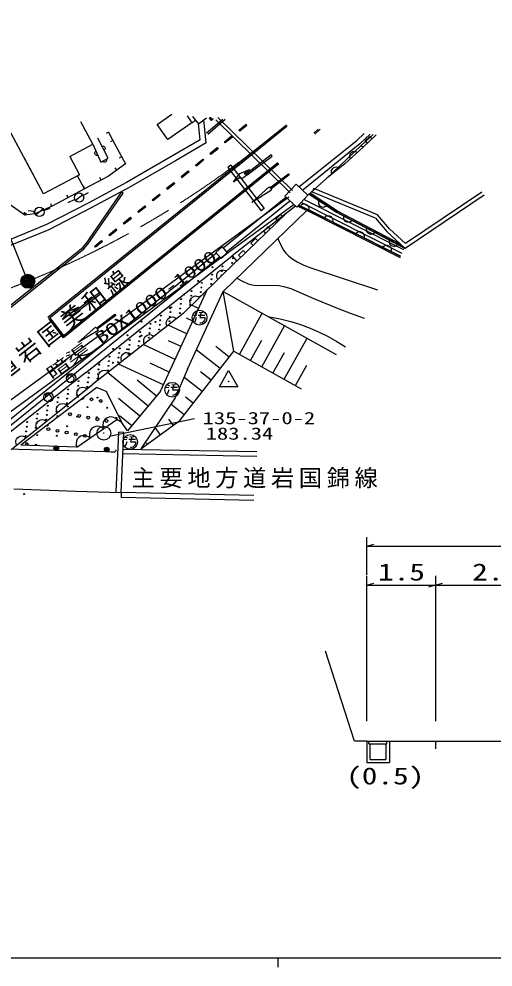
# Model space of a CAD drawing. Units: millimetres, scale not verified. Extents: x 40000 to 680000, y 20000 to 380000.
# Drawn here: x 240123 to 291167, y 204000 to 306002 of the extents above; entities that cross this region are included whole.
import ezdxf
from ezdxf.enums import TextEntityAlignment as Align

# ---------------------------------------------------------------- set-up
doc = ezdxf.new("R2010")
doc.units = ezdxf.units.MM
doc.header["$LTSCALE"] = 1000
doc.linetypes.add('CHAIN', pattern=[18.5, 12, -1.5, 3.5, -1.5])
for name, color, linetype, lineweight in [('M-BGD', 7, 'Continuous', 25), ('M-BMK', 2, 'CHAIN', 13), ('M-BMK-SRVR', 3, 'Continuous', 25), ('M-TTL-BAND', 7, 'Continuous', 25)]:
    doc.layers.add(name, color=color, linetype=linetype, lineweight=lineweight)
doc.styles.add('ＭＳ ゴシック', font='')
doc.styles.get('ＭＳ ゴシック').set_extended_font_data('MS Gothic')

# ---------------------------------------------------------------- blocks, each defined once
blk = doc.blocks.new('BUHIN2')
at = {"color": 3, "linetype": 'Continuous', "lineweight": 25}
for radius in [746, 22.5]:
    blk.add_circle((0, 0), radius, dxfattribs=at)
blk = doc.blocks.new('BUHIN3')
at = {"color": 7, "linetype": 'Continuous', "lineweight": 25}
for centre, radius in [((0, 0), 750), ((0, 0), 656), ((0, 0), 562), ((0, 0), 469), ((0, 0), 375), ((0, 0), 281), ((1, -4), 188), ((0, 0), 93.8)]:
    blk.add_circle(centre, radius, dxfattribs=at)
blk = doc.blocks.new('BUHIN4')
at = {"color": 7, "linetype": 'Continuous', "lineweight": 25}
blk.add_line((0, 0), (-97, 284), dxfattribs=at)
blk = doc.blocks.new('BUHIN5')
at = {"color": 7, "linetype": 'Continuous', "lineweight": 25}
blk.add_line((0, 0), (-230, -192), dxfattribs=at)
blk = doc.blocks.new('BUHIN7')
at = {"color": 7, "linetype": 'Continuous', "lineweight": 25}
blk.add_line((0, 0), (-193, 230), dxfattribs=at)
blk = doc.blocks.new('BUHIN9')
at = {"color": 7, "linetype": 'Continuous', "lineweight": 25}
blk.add_line((0, 0), (-173, 245), dxfattribs=at)
blk = doc.blocks.new('BUHIN10')
at = {"color": 7, "linetype": 'Continuous', "lineweight": 25}
blk.add_line((0, 0), (-230, -192), dxfattribs=at)
blk = doc.blocks.new('BUHIN11')
at = {"color": 7, "linetype": 'Continuous', "lineweight": 25}
blk.add_line((0, 0), (118, 276), dxfattribs=at)
blk = doc.blocks.new('BUHIN20')
at = {"color": 7, "linetype": 'Continuous', "lineweight": 25}
blk.add_lwpolyline([(-419, -497), (-500, -361), (-546, -220), (-576, -33), (-544, 127), (-480, 273), (-350, 427), (-217, 514), (-65, 573), (126, 578), (273, 556), (419, 497)], dxfattribs=at)
blk = doc.blocks.new('BUHIN21')
at = {"color": 7, "linetype": 'Continuous', "lineweight": 25}
blk.add_lwpolyline([(-415, -500), (-497, -365), (-545, -224), (-576, -38), (-545, 122), (-482, 269), (-353, 424), (-221, 513), (-70, 573), (121, 579), (269, 558), (415, 500)], dxfattribs=at)
blk = doc.blocks.new('BUHIN29')
at = {"color": 7, "linetype": 'Continuous', "lineweight": 25}
blk.add_lwpolyline([(43, -321), (93, -336), (142, -331), (193, -312), (241, -277), (304, -202), (341, -132), (350, -36), (326, 46), (262, 125), (73, 280), (-21, 332), (-93, 343), (-180, 320), (-253, 263), (-313, 190), (-353, 129), (-360, 86), (-357, 39), (-340, 5)], dxfattribs=at)
blk.add_circle((0, 0), 498, dxfattribs=at)
blk = doc.blocks.new('BUHIN31')
at = {"color": 7, "linetype": 'Continuous', "lineweight": 25}
blk.add_line((317, 384), (-317, -384), dxfattribs=at)
blk.add_circle((0, 0), 498, dxfattribs=at)
blk = doc.blocks.new('BUHIN72')
at = {"color": 7, "linetype": 'Continuous', "lineweight": 25}
blk.add_lwpolyline([(197, 289), (-92, 486), (-486, -92), (-197, -289)], dxfattribs=at)
blk = doc.blocks.new('BUHIN171')
at = {"color": 7, "linetype": 'Continuous', "lineweight": 25}
for p, q in [((-688, 143), (-387, 173)), ((-615, 403), (-365, 357)), ((-210, 242), (511, 392)), ((-143, 530), (246, 644)), ((-385, -546), (-312, -32))]:
    blk.add_line(p, q, dxfattribs=at)
blk.add_lwpolyline([(68, 574), (23, 5), (568, 118), (595, 6), (591, -93), (568, -155), (523, -275), (467, -377), (387, -483), (277, -543), (148, -594)], dxfattribs=at)
blk.add_circle((0, 0), 796, dxfattribs=at)
blk = doc.blocks.new('BUHIN177')
at = {"color": 7, "linetype": 'Continuous', "lineweight": 25}
for radius in [249, 220, 191, 161, 132, 97.5, 67.5, 38.8, 7.5]:
    blk.add_circle((-44, 245), radius, dxfattribs=at)
blk = doc.blocks.new('BUHIN193')
at = {"color": 7, "linetype": 'Continuous', "lineweight": 25}
blk.add_lwpolyline([(481, -138), (411, -237), (326, -314), (204, -394), (82, -421), (-40, -423), (-189, -380), (-293, -314), (-382, -226), (-445, -93), (-476, 17), (-481, 138)], dxfattribs=at)
blk = doc.blocks.new('BUHIN194')
at = {"color": 7, "linetype": 'Continuous', "lineweight": 25}
blk.add_lwpolyline([(-483, 129), (-415, 230), (-332, 309), (-211, 390), (-90, 420), (33, 423), (183, 383), (287, 319), (378, 233), (444, 101), (477, -8), (483, -129)], dxfattribs=at)
blk = doc.blocks.new('BUHIN199')
at = {"color": 7, "linetype": 'Continuous', "lineweight": 25}
blk.add_lwpolyline([(602, 633), (412, 724), (216, 766), (-41, 775), (-249, 708), (-438, 604), (-625, 408), (-719, 214), (-776, 2), (-754, -254), (-700, -444), (-602, -633)], dxfattribs=at)
blk = doc.blocks.new('BUHIN227')
at = {"color": 7, "linetype": 'Continuous', "lineweight": 25}
blk.add_line((0, 0), (690, 364), dxfattribs=at)
blk = doc.blocks.new('BUHIN228')
at = {"color": 7, "linetype": 'Continuous', "lineweight": 25}
blk.add_line((0, 0), (-690, -364), dxfattribs=at)

msp = doc.modelspace()

# ---------------------------------------------------------------- linework, layer by layer
at = {"layer": 'M-BGD'}
for p, q in [((241074, 277781), (229738, 306002)), ((242759, 287174), (237872, 296241)), ((248060, 292514), (246778, 294947)), ((255006, 294665), (256575, 295749)), ((258746, 294818), (256142, 293019)), ((258217, 295584), (258746, 294818)), ((258746, 294818), (259126, 295121)), ((258824, 295523), (259441, 294716)), ((259441, 294716), (260302, 295374)), ((260276, 292657), (260025, 295162)), ((262060, 295197), (260330, 293715)), ((262335, 295170), (260460, 293563)), ((260841, 295076), (260648, 295339)), ((261006, 295209), (260841, 295076)), ((260992, 295305), (261006, 295209)), ((261006, 295209), (260992, 295305)), ((269315, 287290), (261304, 295136)), ((261549, 295386), (269560, 287540)), ((249762, 293812), (250233, 292930)), ((256142, 293019), (255006, 294665)), ((259640, 292984), (259463, 294757)), ((263798, 294040), (264576, 294666)), ((263798, 294040), (263892, 293923)), ((264670, 294549), (263892, 293923)), ((264670, 294549), (264576, 294666)), ((266044, 292306), (268913, 294616)), ((266138, 292189), (269007, 294499)), ((272352, 294162), (271865, 293732)), ((272555, 294142), (271964, 293620)), ((249735, 291021), (248614, 293189)), ((259640, 292984), (256664, 291272)), ((262243, 292790), (263020, 293415)), ((262337, 292673), (262243, 292790)), ((263114, 293298), (262337, 292673)), ((263020, 293415), (263114, 293298)), ((270274, 287943), (276495, 292940)), ((277275, 293667), (276495, 292940)), ((277937, 293601), (276836, 292574)), ((278262, 293568), (276984, 292373)), ((278590, 293535), (277171, 292208)), ((278590, 293535), (277171, 292208)), ((243244, 273907), (266044, 292306)), ((243338, 273790), (266138, 292189)), ((245585, 291210), (248060, 292514)), ((248060, 292514), (248946, 290594)), ((260276, 292657), (256965, 290754)), ((260688, 291539), (261465, 292164)), ((261559, 292047), (260782, 291422)), ((261465, 292164), (261559, 292047)), ((276836, 292574), (270673, 287570)), ((273222, 288853), (276984, 292373)), ((277171, 292208), (275224, 290419)), ((277171, 292208), (275224, 290419)), ((276984, 292373), (277171, 292208)), ((242759, 287174), (240727, 291011)), ((245585, 291210), (246641, 289230)), ((248946, 290594), (249735, 291021)), ((256664, 291272), (251712, 288395)), ((256965, 290754), (252004, 287871)), ((259133, 290288), (259910, 290914)), ((260004, 290797), (259227, 290172)), ((259910, 290914), (260004, 290797)), ((260782, 291422), (260688, 291539)), ((267278, 291376), (264610, 289350)), ((264701, 289230), (267368, 291257)), ((267368, 291257), (267278, 291376)), ((267368, 291257), (267278, 291376)), ((267996, 290518), (244839, 271827)), ((268090, 290401), (244933, 271710)), ((250656, 289736), (250481, 289980)), ((259133, 290288), (259227, 290172)), ((262931, 290263), (262620, 290012)), ((262620, 290012), (266208, 285354)), ((262931, 290263), (266525, 285598)), ((263900, 289376), (264957, 289802)), ((264957, 289802), (264360, 289348)), ((275224, 290419), (273222, 288853)), ((275224, 290419), (273222, 288853)), ((246641, 289230), (242759, 287174)), ((247193, 287711), (246434, 289120)), ((257578, 289038), (258355, 289663)), ((257578, 289038), (257672, 288921)), ((258449, 289546), (257672, 288921)), ((258449, 289546), (258355, 289663)), ((263205, 288471), (263900, 289376)), ((263205, 288471), (263802, 288925)), ((264701, 289230), (264342, 288958)), ((267147, 287819), (269130, 289341)), ((269222, 289222), (267238, 287700)), ((269130, 289341), (269222, 289222)), ((273222, 288853), (271242, 287039)), ((251712, 288395), (247558, 286171)), ((252004, 287871), (247831, 285637)), ((256023, 287787), (256800, 288413)), ((256023, 287787), (256117, 287670)), ((256894, 288296), (256117, 287670)), ((256894, 288296), (256800, 288413)), ((265209, 286238), (267056, 287938)), ((267056, 287938), (267147, 287819)), ((267238, 287700), (267329, 287581)), ((268747, 286937), (269960, 288236)), ((269960, 288236), (271242, 287039)), ((271726, 287385), (271879, 287755)), ((278736, 284915), (271879, 287755)), ((221740, 252274), (269183, 286850)), ((245433, 286777), (245292, 287042)), ((247017, 287010), (247617, 287328)), ((247388, 281891), (251188, 287396)), ((247547, 281770), (251345, 287271)), ((251074, 287231), (251087, 287220)), ((251345, 287271), (251188, 287396)), ((254468, 286537), (255245, 287162)), ((255339, 287045), (254562, 286420)), ((255339, 287045), (255245, 287162)), ((262102, 281366), (268874, 286818)), ((267329, 287581), (265209, 286238)), ((270029, 285740), (268747, 286937)), ((271242, 287039), (270029, 285740)), ((274329, 285199), (271383, 287143)), ((271383, 287143), (274329, 285199)), ((274405, 285329), (271466, 287268)), ((278494, 284582), (271726, 287385)), ((290200, 287028), (281702, 281320)), ((289977, 287360), (281740, 281827)), ((269772, 286042), (222336, 251471)), ((242813, 285406), (243496, 285635)), ((247558, 286171), (243080, 283877)), ((247831, 285637), (243331, 283332)), ((246132, 286571), (245369, 286217)), ((252913, 285286), (253690, 285911)), ((253784, 285794), (253007, 285169)), ((253784, 285794), (253690, 285911)), ((254468, 286537), (254562, 286420)), ((262456, 280945), (269280, 286439)), ((269881, 285877), (268945, 285116)), ((270155, 285847), (271441, 285239)), ((270219, 285983), (271507, 285373)), ((271507, 285373), (270219, 285983)), ((281378, 280756), (270496, 286240)), ((281547, 281164), (270809, 286575)), ((241823, 285042), (240758, 284909)), ((241836, 285285), (241100, 285347)), ((251358, 284035), (252135, 284661)), ((252229, 284544), (252135, 284661)), ((252913, 285286), (253007, 285169)), ((271134, 285384), (262111, 276675)), ((268945, 285116), (263076, 280533)), ((268945, 285116), (263577, 279935)), ((268945, 285116), (263577, 279935)), ((268945, 285116), (263577, 279935)), ((266525, 285598), (266208, 285354)), ((271441, 285239), (281160, 280343)), ((271507, 285373), (281189, 280496)), ((275363, 283431), (271507, 285373)), ((281678, 281368), (274329, 285199)), ((274329, 285199), (281702, 281320)), ((281133, 281821), (274405, 285329)), ((280013, 283407), (278736, 284915)), ((243080, 283877), (238165, 281854)), ((251358, 284035), (251452, 283919)), ((252229, 284544), (251452, 283919)), ((278494, 284582), (279724, 283129)), ((243331, 283332), (238377, 281292)), ((249803, 282785), (250580, 283410)), ((249803, 282785), (249897, 282668)), ((250674, 283293), (249897, 282668)), ((250674, 283293), (250580, 283410)), ((281189, 280496), (275363, 283431)), ((279724, 283129), (281702, 281320)), ((281740, 281827), (280013, 283407)), ((246984, 281413), (247388, 281891)), ((247124, 281269), (247547, 281770)), ((248282, 281566), (249025, 282160)), ((248375, 281448), (248282, 281566)), ((249119, 282043), (248375, 281448)), ((249119, 282043), (249025, 282160)), ((261417, 280827), (237207, 261333)), ((238883, 274952), (246984, 281413)), ((239000, 274790), (247124, 281269)), ((247303, 267920), (263076, 280533)), ((261320, 280889), (262013, 281472)), ((261881, 280223), (261320, 280889)), ((262573, 280806), (261881, 280223)), ((262013, 281472), (262573, 280806)), ((263076, 280533), (263577, 279935)), ((261762, 280398), (237552, 260905)), ((263573, 279974), (257787, 274330)), ((248861, 276592), (246203, 274552)), ((246295, 274433), (248952, 276473)), ((248952, 276473), (248861, 276592)), ((248952, 276473), (248861, 276592)), ((255361, 265950), (260430, 276923)), ((258258, 268335), (262111, 276675)), ((258258, 268335), (262111, 276675)), ((262111, 276675), (274275, 269913)), ((263248, 270252), (262111, 276675)), ((262111, 276675), (274275, 269913)), ((260113, 276237), (259983, 276297)), ((244803, 273666), (245493, 274574)), ((245493, 274574), (246548, 275005)), ((246295, 274433), (245938, 274159)), ((246548, 275005), (245953, 274549)), ((259479, 274865), (258700, 275225)), ((244933, 271710), (243338, 273790)), ((245052, 271801), (243457, 273881)), ((244803, 273666), (245398, 274122)), ((257787, 274330), (248045, 266686)), ((248456, 272738), (250460, 274233)), ((250549, 274113), (248546, 272618)), ((250460, 274233), (250549, 274113)), ((258846, 273494), (258177, 273802)), ((263852, 269916), (266311, 274340)), ((246498, 271182), (248367, 272858)), ((248636, 272497), (246498, 271182)), ((248367, 272858), (248456, 272738)), ((248546, 272618), (248636, 272497)), ((258212, 272122), (256174, 273064)), ((266267, 268574), (268726, 272998)), ((257578, 270750), (256208, 271383)), ((265060, 269245), (266289, 271457)), ((268682, 267231), (271141, 271655)), ((256945, 269379), (253503, 270969)), ((261795, 268388), (259213, 270403)), ((262764, 269631), (261328, 270751)), ((257434, 262799), (263248, 270252)), ((263248, 270252), (270493, 266224)), ((267474, 267902), (268704, 270114)), ((255677, 266636), (250833, 268874)), ((256311, 268007), (254240, 268964)), ((258258, 268335), (256932, 265242)), ((269889, 266560), (271119, 268772)), ((247303, 267920), (237418, 260180)), ((254034, 264348), (249671, 267962)), ((259856, 265904), (257878, 267448)), ((260826, 267146), (259680, 268040)), ((239272, 259694), (248045, 266686)), ((248493, 266336), (240317, 260154)), ((248493, 266336), (249501, 265964)), ((254918, 265416), (252853, 267127)), ((249658, 265692), (249501, 265964)), ((251193, 262602), (249658, 265692)), ((255361, 265950), (251822, 261679)), ((255361, 265950), (251822, 261679)), ((256932, 265242), (253233, 259762)), ((258887, 264662), (258062, 265307)), ((253149, 263280), (250852, 265183)), ((257918, 263420), (256467, 264553)), ((252264, 262213), (250938, 263312)), ((246345, 259926), (250658, 262907)), ((251193, 262602), (250658, 262907)), ((251822, 261679), (251193, 262602)), ((253233, 259762), (257434, 262799)), ((256733, 262293), (256270, 262934)), ((250590, 255075), (250862, 261543)), ((251401, 261520), (250862, 261543)), ((251130, 255053), (251401, 261520)), ((255333, 261281), (254777, 262050)), ((246345, 259926), (240317, 260154)), ((253933, 260268), (253840, 260396)), ((249567, 259419), (238704, 259709)), ((250067, 259406), (249567, 259419)), ((251252, 259233), (265732, 258948)), ((251261, 259733), (265742, 259448)), ((239555, 255434), (246230, 255209)), ((246230, 255209), (251130, 255053)), ((251130, 255053), (251117, 254513)), ((265419, 254721), (251130, 255053)), ((265407, 254181), (251117, 254513)), ((277585, 246182), (277585, 250265)), ((277585, 249265), (320081, 249265)), ((277585, 230446), (277585, 246102)), ((284962, 246102), (284962, 230446)), ((277585, 245102), (284962, 245102)), ((284962, 245102), (298766, 245102)), ((276250, 228309), (273140, 237985)), ((277585, 228309), (276250, 228309)), ((277585, 228309), (277585, 226011)), ((277585, 228309), (280019, 228309)), ((277786, 227999), (277786, 228309)), ((277786, 227999), (279748, 227999)), ((277913, 227999), (277913, 226335)), ((279631, 227999), (279631, 226335)), ((279748, 227999), (279748, 228309)), ((280019, 228309), (317561, 228309)), ((280019, 228309), (280019, 226011)), ((284962, 228309), (284962, 227470)), ((277585, 226011), (280019, 226011)), ((277940, 226335), (279631, 226335))]:
    msp.add_line(p, q, dxfattribs=at)
for points in [[(260841, 295076), (260864, 295108), (260878, 295142), (260888, 295189), (260883, 295230), (260870, 295268), (260840, 295309), (260808, 295332), (260771, 295350), (260723, 295354), (260686, 295351), (260648, 295339)], [(240758, 284909), (239080, 286084), (237753, 287561), (236694, 289325), (236092, 291230), (235841, 293236)], [(250233, 292930), (251583, 290402), (249750, 289086), (247193, 287711), (243712, 285864), (241823, 285042)], [(278136, 293110), (277897, 293366), (277386, 292888), (277625, 292632)], [(248608, 291327), (248547, 291321), (248490, 291328), (248420, 291348), (248370, 291385), (248330, 291431), (248297, 291502), (248288, 291562), (248293, 291625), (248322, 291692), (248354, 291740), (248398, 291781)], [(249059, 292327), (249120, 292336), (249177, 292331), (249248, 292314), (249299, 292279), (249342, 292235), (249378, 292166), (249389, 292106), (249388, 292044), (249361, 291975), (249332, 291926), (249289, 291883)], [(275829, 290975), (275781, 291087), (275759, 291199), (275754, 291345), (275795, 291463), (275858, 291569), (275972, 291673), (276082, 291727), (276204, 291757), (276350, 291742), (276460, 291711), (276565, 291652)], [(249560, 290927), (249570, 290867), (249567, 290809), (249551, 290738), (249517, 290686), (249474, 290642), (249406, 290605), (249346, 290593), (249283, 290593), (249214, 290618), (249164, 290647), (249120, 290688)], [(273829, 289328), (273790, 289443), (273777, 289557), (273784, 289702), (273833, 289817), (273904, 289917), (274026, 290012), (274141, 290057), (274264, 290078), (274409, 290051), (274516, 290012), (274616, 289944)], [(270411, 285892), (270496, 285979), (270592, 286041), (270725, 286100), (270850, 286107), (270971, 286089), (271111, 286022), (271203, 285940), (271276, 285839), (271317, 285698), (271330, 285584), (271315, 285464)], [(273273, 285896), (273176, 285822), (273073, 285774), (272933, 285734), (272808, 285745), (272691, 285780), (272561, 285865), (272482, 285959), (272424, 286070), (272403, 286216), (272407, 286330), (272439, 286447)], [(272988, 284627), (273076, 284712), (273173, 284772), (273307, 284827), (273433, 284831), (273553, 284810), (273692, 284740), (273781, 284656), (273852, 284553), (273890, 284411), (273900, 284297), (273881, 284177)], [(268003, 282368), (268279, 281735), (268603, 281142), (268867, 280792), (269183, 280475), (269604, 280148), (270076, 279858), (270800, 279509), (271556, 279212), (275127, 278028), (278728, 276871)], [(261534, 277979), (261468, 278123), (261436, 278269), (261427, 278457), (261476, 278613), (261555, 278751), (261701, 278890), (261842, 278963), (262000, 279006), (262190, 278990), (262334, 278952), (262473, 278878)], [(263590, 278121), (264194, 277786), (264813, 277512), (265226, 277395), (265654, 277338), (266890, 277354), (268131, 277309), (268762, 277179), (269381, 276989), (271931, 275884), (274489, 274841), (275889, 274323), (277300, 273816)], [(258645, 275171), (258577, 275314), (258544, 275459), (258532, 275648), (258579, 275804), (258656, 275943), (258800, 276084), (258941, 276159), (259098, 276203), (259288, 276190), (259433, 276154), (259572, 276081)], [(267089, 273948), (268246, 273724), (269394, 273439), (270449, 273116), (271485, 272735), (272460, 272314), (273407, 271839), (274344, 271306), (275274, 270743)], [(261701, 266432), (262701, 268172), (263696, 266432), (261706, 266432)], [(250574, 259642), (250567, 259596), (250551, 259545), (250522, 259496), (250493, 259465), (250452, 259433), (250405, 259412), (250361, 259402), (250317, 259399), (250067, 259406)]]:
    msp.add_lwpolyline(points, dxfattribs=at)
for centre, radius in [((262483, 280756), 49.8), ((263077, 279758), 49.8), ((263133, 280255), 49.8), ((260921, 278492), 49.8), ((260953, 279287), 49.8), ((261971, 278877), 49.8), ((262027, 279374), 49.8), ((259423, 277817), 49.8), ((259815, 277611), 49.8), ((260809, 277498), 49.8), ((260865, 277995), 49.8), ((258709, 276729), 49.8), ((259703, 276617), 49.8), ((259759, 277114), 49.8), ((257603, 275848), 49.8), ((257893, 276347), 49.8), ((258597, 275736), 49.8), ((258653, 276232), 49.8), ((256363, 274878), 49.8), ((256441, 274470), 49.8), ((256498, 274966), 49.8), ((257435, 274357), 49.8), ((257491, 274854), 49.8), ((257547, 275351), 49.8), ((258541, 275239), 49.8), ((253334, 273438), 49.8), ((254834, 273408), 49.8), ((255335, 273588), 49.8), ((255392, 274085), 49.8), ((256329, 273476), 49.8), ((256385, 273973), 49.8), ((253180, 272322), 49.8), ((254229, 272707), 49.8), ((254286, 273204), 49.8), ((255223, 272595), 49.8), ((255279, 273091), 49.8), ((251804, 271969), 49.8), ((252074, 271441), 49.8), ((253067, 271329), 49.8), ((253124, 271825), 49.8), ((253304, 271938), 49.8), ((254117, 271713), 49.8), ((254173, 272210), 49.8), ((250274, 270499), 49.8), ((250968, 270559), 49.8), ((251774, 270469), 49.8), ((251961, 270447), 49.8), ((252018, 270944), 49.8), ((253011, 270832), 49.8), ((249862, 269678), 49.8), ((250856, 269566), 49.8), ((250912, 270063), 49.8), ((251905, 269950), 49.8), ((248700, 268300), 49.8), ((248745, 269029), 49.8), ((248756, 268797), 49.8), ((249750, 268684), 49.8), ((249806, 269181), 49.8), ((250799, 269069), 49.8), ((247594, 267418), 49.8), ((247650, 267915), 49.8), ((248588, 267306), 49.8), ((248644, 267803), 49.8), ((249693, 268187), 49.8), ((246488, 266537), 49.8), ((246544, 267034), 49.8), ((247482, 266425), 49.8), ((247538, 266921), 49.8), ((247561, 266360), 49.8), ((262701, 267012), 35), ((244332, 265271), 49.8), ((245326, 265159), 49.8), ((245382, 265655), 49.8), ((245438, 266152), 49.8), ((246376, 265543), 49.8), ((246432, 266040), 49.8), ((246468, 265333), 49.8), ((247942, 265077), 149), ((248588, 265266), 49.8), ((243226, 264389), 49.8), ((244220, 264277), 49.8), ((244276, 264774), 49.8), ((245270, 264662), 49.8), ((245374, 264306), 49.8), ((247494, 264239), 49.8), ((248926, 264897), 149), ((249615, 264173), 49.8), ((242120, 263508), 49.8), ((243114, 263396), 49.8), ((243170, 263893), 49.8), ((244164, 263780), 49.8), ((244281, 263280), 49.8), ((245616, 263468), 149), ((246401, 263213), 49.8), ((246599, 263289), 149), ((247583, 263109), 149), ((248521, 263146), 49.8), ((240958, 262130), 49.8), ((241014, 262627), 49.8), ((242008, 262514), 49.8), ((242064, 263011), 49.8), ((243058, 262899), 49.8), ((243187, 262253), 49.8), ((245307, 262186), 49.8), ((248567, 262930), 149), ((249551, 262750), 149), ((250641, 263079), 49.8), ((240846, 261136), 49.8), ((240902, 261633), 49.8), ((241952, 262018), 49.8), ((242093, 261226), 49.8), ((243289, 261860), 149), ((244273, 261681), 149), ((244214, 261159), 49.8), ((245256, 261501), 149), ((246240, 261321), 149), ((247224, 261142), 149), ((240682, 254887), 49.8)]:
    msp.add_circle(centre, radius, dxfattribs=at)
for centre, radius, start, end in [((264013, 289903), 1000, 257.83929, 289.21741), ((264482, 289833), 500, 255.87103, 284.82605), ((261915, 278380), 49.8, 12.51372, 254.97304), ((259647, 276120), 49.8, 73.96457, 194.95637), ((246073, 275034), 500, 256.16718, 285.12219), ((245604, 275101), 1000, 258.13544, 289.51355), ((250244, 268999), 49.8, 340.68786, 276.91746), ((246959, 265256), 149, 242.54394, 11.64704), ((240962, 260252), 149, 302.55756, 233.12361), ((241000, 260200), 49.8, 73.52885, 103.32678), ((241946, 260072), 149, 5.43894, 170.24224)]:
    msp.add_arc(centre, radius, start, end, dxfattribs=at)
at = {"layer": 'M-BMK'}
for start, end in [(291.88434, 308.90265), (264.83823, 291.88434)]:
    msp.add_arc((203800, 370575), 100000, start, end, dxfattribs=at)
at = {"layer": 'M-BMK-SRVR'}
msp.add_line((250024, 261139), (259018, 263000), dxfattribs=at)
at = {"layer": 'M-TTL-BAND'}
for p, q in [((40000, 205000), (579000, 205000)), ((268000, 205000), (268000, 204000))]:
    msp.add_line(p, q, dxfattribs=at)

# ---------------------------------------------------------------- block references
at = {"layer": 'M-BGD', "rotation": 348.22994}
for name, p in [('BUHIN10', (249762, 293812)), ('BUHIN5', (250233, 292930)), ('BUHIN10', (250233, 292930)), ('BUHIN5', (251177, 291163)), ('BUHIN7', (248968, 288665)), ('BUHIN7', (247203, 287716)), ('BUHIN31', (246596, 286786)), ('BUHIN31', (242331, 285244)), ('BUHIN9', (243661, 285841)), ('BUHIN4', (240758, 284909)), ('BUHIN11', (240758, 284909)), ('BUHIN9', (241823, 285042)), ('BUHIN4', (241823, 285042)), ('BUHIN72', (268274, 284468)), ('BUHIN193', (275557, 284553)), ('BUHIN72', (266932, 283173)), ('BUHIN194', (276819, 282697)), ('BUHIN193', (278015, 283259)), ('BUHIN72', (265590, 281878)), ('BUHIN194', (279732, 281230)), ('BUHIN193', (280473, 281966)), ('BUHIN72', (264248, 280582)), ('BUHIN3', (241074, 277781)), ('BUHIN171', (259566, 273871)), ('BUHIN20', (256570, 273374)), ('BUHIN20', (254134, 271463)), ('BUHIN20', (251698, 269553)), ('BUHIN20', (249263, 267642)), ('BUHIN29', (245737, 267346)), ('BUHIN21', (246948, 265812)), ('BUHIN171', (256619, 266106)), ('BUHIN29', (243312, 265318)), ('BUHIN21', (244755, 264064)), ('BUHIN199', (249939, 262411)), ('BUHIN21', (242562, 262316)), ('BUHIN199', (248501, 261417)), ('BUHIN21', (240368, 260568)), ('BUHIN199', (247064, 260423)), ('BUHIN171', (252098, 260496)), ('BUHIN177', (244136, 259564)), ('BUHIN177', (249567, 259419)), ('BUHIN227', (277585, 249265)), ('BUHIN227', (277585, 245102)), ('BUHIN228', (284962, 245102)), ('BUHIN227', (284962, 245102))]:
    msp.add_blockref(name, p, dxfattribs=at)
at = {"layer": 'M-BMK-SRVR', "rotation": 348.22994}
msp.add_blockref('BUHIN2', (249256, 261444), dxfattribs=at)

# ---------------------------------------------------------------- texts
at = {"layer": 'M-BGD', "style": 'ＭＳ ゴシック', "width": 1.45}
msp.add_text('暗渠 BOX1000-1000', height=1320, rotation=36.2, dxfattribs=at).set_placement((243916, 266783), align=Align.BOTTOM_LEFT)
at = {"layer": 'M-BGD', "style": 'ＭＳ ゴシック', "width": 1.35}
for s, p in [('1.5', (278787, 245036)), ('2.75', (288919, 245036)), ('(0.5)', (275351, 223098))]:
    msp.add_text(s, height=1833, dxfattribs=at).set_placement(p, align=Align.BOTTOM_LEFT)
at = {"layer": 'M-BGD', "insert": (231363, 261277), "char_height": 1833, "attachment_point": 7, "rotation": 37.9, "style": 'ＭＳ ゴシック'}
msp.add_mtext('\\T1.2;一般県道岩国美和線', dxfattribs=at)
at = {"layer": 'M-BGD', "insert": (252252, 255499), "char_height": 1833, "attachment_point": 7, "style": 'ＭＳ ゴシック'}
msp.add_mtext('\\T1.2;主要地方道岩国錦線', dxfattribs=at)
at = {"layer": 'M-BMK-SRVR', "style": 'ＭＳ ゴシック', "width": 1.35}
for s, p in [('135-37-0-2', (259899, 262005)), ('183.34', (260232, 260341))]:
    msp.add_text(s, height=1320, dxfattribs=at).set_placement(p, align=Align.BOTTOM_LEFT)

doc.saveas('drawing.dxf')
